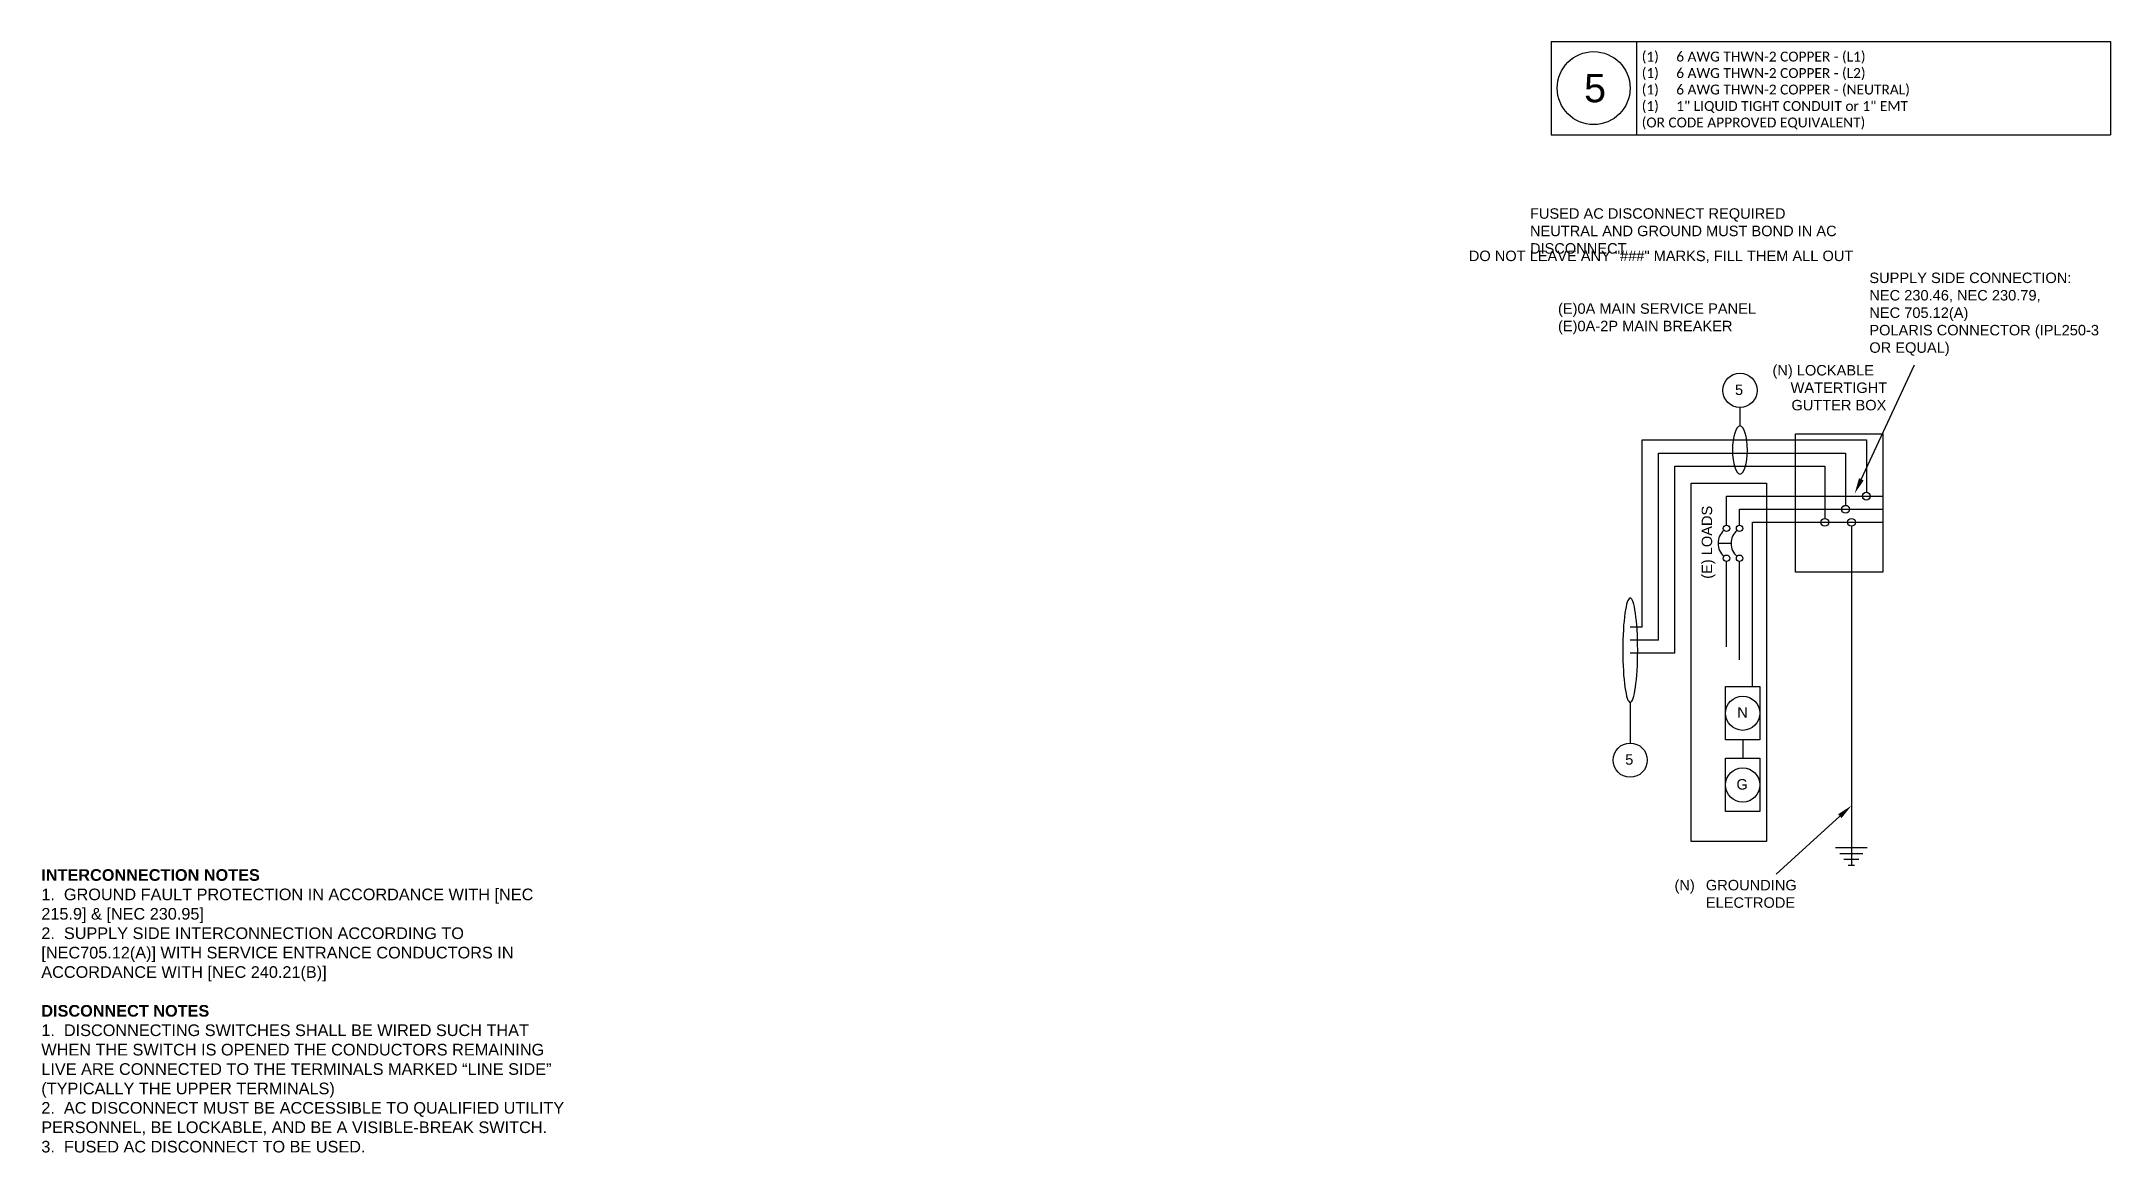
# Model space of a CAD drawing. Header units: inches. Extents: x -91 to 67, y -68 to 120.
# Drawn here: x -91.3 to 67, y -68 to 17 of the extents above; entities outside this region: 1.
import ezdxf
from ezdxf import colors
from ezdxf.entities.mleader import LeaderData, LeaderLine
from ezdxf.math import Vec2, Vec3

# ---------------------------------------------------------------- set-up
doc = ezdxf.new("R2010")
doc.units = ezdxf.units.IN
doc.header["$MEASUREMENT"] = 0
doc.layers.add('Ground', color=3, linetype='Continuous')
doc.layers.add('Hidden', color=1, linetype='Continuous', lineweight=25, plot=False)
doc.layers.add('wirecallout', color=4, linetype='Continuous', lineweight=25)
doc.styles.add('2 Inch', font='arial.ttf', dxfattribs={"height": 2})
doc.styles.get("Standard").update_dxf_attribs({"font": 'arial.ttf'})

# ---------------------------------------------------------------- blocks, each defined once
blk = doc.blocks.new('*T7')
at = {"color": 0, "linetype": 'ByBlock', "lineweight": -2, "transparency": 16777216}
for p, q in [((0, 0), (16.93, 0)), ((0, 0), (0, -8.06)), ((8.47, 0), (8.47, -8.06)), ((16.93, 0), (16.93, -8.06)), ((0, -2.7), (16.93, -2.7)), ((0, -5.38), (16.93, -5.38)), ((0, -8.06), (16.93, -8.06))]:
    blk.add_line(p, q, dxfattribs=at)
at = {"color": 0, "transparency": 16777216, "char_height": 1.1111, "width": 7.2667, "attachment_point": 7}
for s, insert in [('{\\fCalibri|b0|i0|c0;PV BREAK', (0.6, -2.1)), ('{\\fCalibri|b0|i0|c0;', (9.07, -2.1)), ('{\\fCalibri|b0|i0|c0;MAIN', (0.6, -4.78)), ('{\\fCalibri|b0|i0|c0;0', (9.07, -4.78)), ('{\\fCalibri|b0|i0|c0;BUS', (0.6, -7.46)), ('{\\fCalibri|b0|i0|c0;0', (9.07, -7.46))]:
    blk.add_mtext(s, dxfattribs=dict(at, insert=insert))

msp = doc.modelspace()

# ---------------------------------------------------------------- linework, layer by layer
at = {"ltscale": 15}
for p, q in [((24.21, 16.99), (67.01, 16.99)), ((24.21, 16.99), (24.21, 9.84)), ((30.73, 16.99), (30.73, 9.84)), ((67.01, 16.99), (67.01, 9.84)), ((24.21, 9.84), (67.01, 9.84))]:
    msp.add_line(p, q, dxfattribs=at)
for p, q in [((38.65, -10.97), (38.65, -12.42)), ((31.16, -27.81), (31.16, -13.49)), ((31.16, -13.49), (48.32, -13.49)), ((48.32, -13.49), (48.32, -17.49)), ((32.41, -28.81), (32.41, -14.49)), ((32.41, -14.49), (46.73, -14.49)), ((33.66, -15.49), (45.14, -15.49)), ((33.66, -29.81), (33.66, -15.49)), ((45.14, -15.49), (45.14, -19.49)), ((46.73, -14.49), (46.73, -18.49)), ((37.62, -20), (37.62, -17.79)), ((37.62, -17.79), (49.58, -17.79)), ((38.62, -20), (38.62, -18.79)), ((38.62, -18.79), (49.58, -18.79)), ((39.62, -32.36), (39.62, -19.79)), ((39.62, -19.79), (49.58, -19.79)), ((37.97, -21.4), (36.97, -21.4)), ((37.62, -29.31), (37.62, -22.79)), ((38.62, -30.3), (38.62, -22.79)), ((31.16, -27.81), (30.24, -27.81)), ((32.41, -28.81), (30.24, -28.81)), ((33.66, -29.81), (30.24, -29.81)), ((30.25, -33.56), (30.25, -36.67)), ((38.86, -36.43), (38.86, -37.84))]:
    msp.add_line(p, q)
msp.add_lwpolyline([(49.58, -23.6), (42.9, -23.6), (42.9, -13.01), (49.58, -13.01), (49.58, -23.6)])
for points in [[(40.67, -44.21), (34.91, -44.21), (34.91, -16.79), (40.67, -16.79)], [(37.55, -32.36), (40.17, -32.36), (40.18, -36.43), (37.55, -36.43)]]:
    msp.add_lwpolyline(points, close=True)
for centre, radius in [((27.45, 13.42), 2.79), ((38.65, -9.7), 1.31), ((46.73, -18.79), 0.298), ((48.32, -17.79), 0.298), ((37.62, -20.25), 0.248), ((38.62, -20.25), 0.248), ((45.14, -19.79), 0.298), ((47.18, -19.79), 0.298), ((37.62, -22.54), 0.248), ((38.62, -22.54), 0.248), ((38.86, -34.39), 1.31), ((30.25, -37.98), 1.31), ((38.86, -39.88), 1.31)]:
    msp.add_circle(centre, radius)
for centre in [(38.3, -21.4), (39.3, -21.4)]:
    msp.add_arc(centre, 1.33, 131.2408, 228.7592)
at = {"layer": 'Ground'}
msp.add_line((47.18, -41.91), (47.18, -46), dxfattribs=at)
msp.add_lwpolyline([(47.18, -20.09), (47.18, -41.91)], dxfattribs=at)
msp.add_lwpolyline([(37.55, -37.84), (40.17, -37.84), (40.18, -41.91), (37.55, -41.91)], close=True, dxfattribs=at)
at = {"layer": 'Ground', "lineweight": -3}
for points in [[(45.97, -44.67), (48.38, -44.67)], [(46.3, -45.12), (48.06, -45.12)], [(46.61, -45.55), (47.74, -45.55)], [(46.93, -46), (47.42, -46)]]:
    msp.add_lwpolyline(points, dxfattribs=at)
at = {"layer": 'wirecallout', "color": 7, "extrusion": (0, 0, -1)}
for centre, major_axis, ratio in [((38.65, -14.26), (0, 1.84), 0.310605), ((30.25, -29.57), (0, 3.99), 0.14309)]:
    msp.add_ellipse(centre, major_axis=major_axis, ratio=ratio, dxfattribs=at)

# ---------------------------------------------------------------- block references
msp.add_blockref('*T7', (33.79, 119.83))

# ---------------------------------------------------------------- texts
msp.add_text('(E) LOADS', height=0.8, rotation=90).set_placement((36.52, -24.11))
at = {"ltscale": 15, "insert": (31.13, 10.25), "char_height": 0.75607, "width": 35.4708, "attachment_point": 7}
msp.add_mtext('{\\fCalibri|b0|i0|c0|p34;(1)     6 AWG THWN-2 COPPER - (L1)^J(1)     6 AWG THWN-2 COPPER - (L2)^J(1)     6 AWG THWN-2 COPPER - (NEUTRAL)^J(1)     1" LIQUID TIGHT CONDUIT or 1" EMT^J(OR CODE APPROVED EQUIVALENT)}', dxfattribs=at)
for s, width, gutter_width, heights, insert, char_height, attachment_point in [('5', 3.9266, 10.8, [0], (26.72, 14.5), 2.16, 1), ('\\pxql;(E)0A MAIN SERVICE PANEL\\P(E)0A-2P MAIN BREAKER', 18.2852, 1, [0], (43.01, -3.04), 0.8, 3), ('\\A1;\\pxi-3,l5,qc,t5;(N)^ILOCKABLE WATERTIGHT GUTTER BOX', 14.5179, 1, [5.98], (36.96, -7.76), 0.8, 1), ('5', 15.6401, 1, [0], (38.89, -9.25), 0.8, 3), ('N', 15.6401, 1, [0], (39.25, -33.94), 0.8, 3), ('5', 15.6401, 1, [0], (30.49, -37.53), 0.8, 3), ('G', 15.6401, 1, [0], (39.25, -39.43), 0.8, 3), ('{\\fArial|b1|i0|c0|p34;\\H0.58333x;INTERCONNECTION NOTES\\fArial|b0|i0|c0|p34;\\P1.  GROUND FAULT PROTECTION IN ACCORDANCE WITH [NEC 215.9] & [NEC 230.95]\\P\\pxt29;2.  SUPPLY SIDE INTERCONNECTION ACCORDING TO  [NEC705.12(A)] WITH SERVICE ENTRANCE CONDUCTORS IN ACCORDANCE WITH [NEC 240.21(B)]\\P\\ptz;\\P\\fArial|b1|i0|c0|p34;DISCONNECT NOTES\\P\\fArial|b0|i0|c0|p34;1.  DISCONNECTING SWITCHES SHALL BE WIRED SUCH THAT WHEN THE SWITCH IS OPENED THE CONDUCTORS REMAINING LIVE ARE CONNECTED TO THE TERMINALS MARKED “LINE SIDE” (TYPICALLY THE UPPER TERMINALS)\\P2.  AC DISCONNECT MUST BE ACCESSIBLE TO QUALIFIED UTILITY PERSONNEL, BE LOCKABLE, AND BE A VISIBLE-BREAK SWITCH.\\P3.  FUSED AC DISCONNECT TO BE USED. }', 40.058, 1.3, [47.35], (-91.34, -46.32), 1.52626, 1), ('\\pxi-3,l4,t4;(N)^IGROUNDING ELECTRODE ', 15.6401, 1, [0], (32.84, -47.14), 0.8, 1)]:
    msp.add_mtext_dynamic_manual_height_columns(s, width=width, gutter_width=gutter_width, heights=heights, dxfattribs=dict(insert=insert, char_height=char_height, attachment_point=attachment_point))
at = {"insert": (48.55, -0.69), "char_height": 0.8, "width": 17.8999, "attachment_point": 1}
msp.add_mtext('SUPPLY SIDE CONNECTION:\\PNEC 230.46, NEC 230.79,\\PNEC 705.12(A)\\PPOLARIS CONNECTOR (IPL250-3 OR EQUAL)', dxfattribs=at)
at = {"layer": 'Hidden', "char_height": 0.8, "attachment_point": 1}
for s, width, heights, insert in [('FUSED AC DISCONNECT REQUIRED\\PNEUTRAL AND GROUND MUST BOND IN AC DISCONNECT', 28.4674, [0], (22.58, 4.23)), ('DO NOT LEAVE ANY "###" MARKS, FILL THEM ALL OUT', 31.9901, [3.06], (17.9, 0.99))]:
    msp.add_mtext_dynamic_manual_height_columns(s, width=width, gutter_width=1, heights=heights, dxfattribs=dict(at, insert=insert))

# ---------------------------------------------------------------- leaders
ml = msp.add_multileader_mtext('Standard')
ml.set_content('', color=256, style='2 Inch')
ml.set_leader_properties()
ml.build(insert=Vec2(0, 0))
ml.multileader.update_dxf_attribs({"has_dogleg": 0, "dogleg_length": 0, "arrow_head_size": 1.2})
ctx = ml.context
ctx.base_point, ctx.char_height, ctx.arrow_head_size, ctx.landing_gap_size, ctx.plane_origin = Vec3(52.01, -7.75), 1.2, 1.2, 0.009, Vec3(47.54, -14.5)
ctx.attachment_type = 1
notes = []
notes.append((ctx, [(1, (1, 1, 0), (52.01, -7.75), (1, 0), 0, [(0, [(47.43, -17.59)], 0, [])])]))
ctx.mtext.insert, ctx.mtext.flow_direction = Vec3(52.02, -7.15), 5
ml = msp.add_multileader_mtext('Standard')
ml.set_content('', color=256, style='2 Inch')
ml.set_leader_properties()
ml.build(insert=Vec2(0, 0))
ml.multileader.update_dxf_attribs({"has_dogleg": 0, "dogleg_length": 0, "arrow_head_size": 1.2})
ctx = ml.context
ctx.base_point, ctx.char_height, ctx.arrow_head_size, ctx.landing_gap_size, ctx.plane_origin = Vec3(41.39, -46.69), 1.2, 1.2, 0.009, Vec3(45.25, -41.92)
ctx.text_align_type, ctx.attachment_type = 2, 1
notes.append((ctx, [(0, (1, 1, 0), (41.41, -46.69), (-1, 0), 0, [(0, [(47.18, -41.46)], 0, [])])]))
ctx.mtext.insert, ctx.mtext.alignment, ctx.mtext.flow_direction = Vec3(41.4, -46.09), 3, 5
for ctx, leaders in notes:
    for number, flags, end, landing, length, lines in leaders:
        leader = LeaderData()
        leader.index, (leader.has_last_leader_line, leader.has_dogleg_vector, leader.attachment_direction) = number, flags
        leader.last_leader_point, leader.dogleg_vector, leader.dogleg_length = Vec3(end), Vec3(landing), length
        for number, points, colour, breaks in lines:
            line = LeaderLine()
            line.index, line.vertices, line.color, line.breaks = number, Vec3.list(points), colors.encode_raw_color(colour), breaks
            leader.lines.append(line)
        ctx.leaders.append(leader)

doc.saveas('drawing.dxf')
